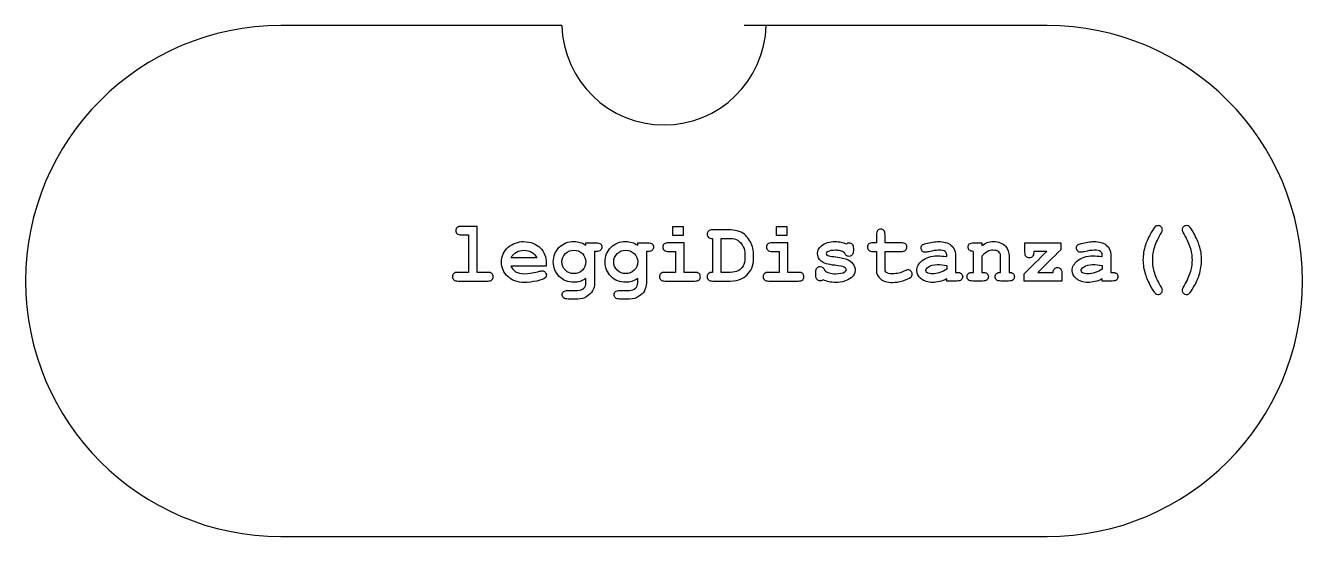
# Model space of a CAD drawing. Header units: millimetres. Extents: x -266 to -166, y 169 to 375.
# Drawn here: x -266 to -166, y 335 to 375 of the extents above; entities that cross this region are included whole.
import ezdxf

# ---------------------------------------------------------------- set-up
doc = ezdxf.new("R2010")
doc.units = ezdxf.units.MM
doc.header["$MEASUREMENT"] = 0
doc.layers.add('incisione', color=6, linetype='Continuous', true_color=0xff00ff)
doc.layers.add('taglio', color=178, linetype='Continuous', true_color=0x000000)

msp = doc.modelspace()

# ---------------------------------------------------------------- linework, layer by layer
at = {"layer": 'incisione'}
for points in [[(-214.5, 359.28), (-214.5, 358.57), (-215.31, 358.57), (-215.31, 359.28)], [(-206.39, 359.28), (-206.39, 358.57), (-207.2, 358.57), (-207.2, 359.28)]]:
    msp.add_lwpolyline(points, close=True, dxfattribs=at)
for points, knots in [([(-230.63, 359.28), (-230.63, 358.08), (-230.63, 356.88), (-230.63, 355.68), (-230.36, 355.68), (-230.09, 355.68), (-229.82, 355.68), (-229.66, 355.68), (-229.54, 355.65), (-229.47, 355.59), (-229.4, 355.52), (-229.37, 355.44), (-229.37, 355.34), (-229.37, 355.24), (-229.4, 355.16), (-229.47, 355.1), (-229.54, 355.03), (-229.66, 355), (-229.82, 355), (-230.59, 355), (-231.36, 355), (-232.12, 355), (-232.28, 355), (-232.4, 355.03), (-232.47, 355.1), (-232.54, 355.16), (-232.57, 355.24), (-232.57, 355.34), (-232.57, 355.44), (-232.54, 355.52), (-232.47, 355.59), (-232.4, 355.65), (-232.28, 355.68), (-232.12, 355.68), (-231.85, 355.68), (-231.58, 355.68), (-231.31, 355.68), (-231.31, 356.66), (-231.31, 357.63), (-231.31, 358.61), (-231.49, 358.61), (-231.67, 358.61), (-231.85, 358.61), (-232.02, 358.61), (-232.13, 358.64), (-232.2, 358.7), (-232.27, 358.76), (-232.31, 358.85), (-232.31, 358.95), (-232.31, 359.05), (-232.27, 359.13), (-232.2, 359.19), (-232.13, 359.25), (-232.02, 359.28), (-231.85, 359.28), (-231.45, 359.28), (-231.04, 359.28), (-230.63, 359.28)], [0, 0, 0, 0, 1, 1, 1, 2, 2, 2, 3, 3, 3, 4, 4, 4, 5, 5, 5, 6, 6, 6, 7, 7, 7, 8, 8, 8, 9, 9, 9, 10, 10, 10, 11, 11, 11, 12, 12, 12, 13, 13, 13, 14, 14, 14, 15, 15, 15, 16, 16, 16, 17, 17, 17, 18, 18, 18, 19, 19, 19, 19]), ([(-212.2, 355.68), (-212.2, 356.56), (-212.2, 357.44), (-212.2, 358.33), (-212.35, 358.33), (-212.45, 358.36), (-212.52, 358.42), (-212.59, 358.49), (-212.62, 358.57), (-212.62, 358.67), (-212.62, 358.77), (-212.59, 358.85), (-212.52, 358.91), (-212.45, 358.98), (-212.33, 359.01), (-212.17, 359.01), (-211.7, 359.01), (-211.23, 359), (-210.76, 359), (-210.54, 359), (-210.32, 358.96), (-210.11, 358.88), (-209.9, 358.8), (-209.73, 358.7), (-209.6, 358.57), (-209.51, 358.48), (-209.41, 358.35), (-209.3, 358.18), (-209.2, 358.02), (-209.12, 357.85), (-209.07, 357.69), (-209.01, 357.53), (-208.99, 357.33), (-208.99, 357.09), (-208.99, 356.98), (-208.99, 356.88), (-208.99, 356.77), (-208.99, 356.48), (-209.04, 356.23), (-209.13, 356.01), (-209.23, 355.79), (-209.36, 355.61), (-209.51, 355.47), (-209.67, 355.33), (-209.82, 355.22), (-209.96, 355.16), (-210.18, 355.06), (-210.46, 355), (-210.81, 355), (-211.27, 355), (-211.72, 355), (-212.17, 355), (-212.33, 355), (-212.45, 355.03), (-212.52, 355.1), (-212.59, 355.16), (-212.62, 355.24), (-212.62, 355.34), (-212.62, 355.44), (-212.59, 355.52), (-212.52, 355.59), (-212.45, 355.65), (-212.35, 355.68), (-212.2, 355.68)], [0, 0, 0, 0, 1, 1, 1, 2, 2, 2, 3, 3, 3, 4, 4, 4, 5, 5, 5, 6, 6, 6, 7, 7, 7, 8, 8, 8, 9, 9, 9, 10, 10, 10, 11, 11, 11, 12, 12, 12, 13, 13, 13, 14, 14, 14, 15, 15, 15, 16, 16, 16, 17, 17, 17, 18, 18, 18, 19, 19, 19, 20, 20, 20, 21, 21, 21, 21]), ([(-198.69, 357.32), (-198.69, 356.87), (-198.69, 356.42), (-198.69, 355.97), (-198.69, 355.82), (-198.66, 355.73), (-198.6, 355.68), (-198.51, 355.61), (-198.34, 355.57), (-198.11, 355.57), (-197.76, 355.57), (-197.44, 355.64), (-197.15, 355.79), (-197.04, 355.85), (-196.95, 355.88), (-196.88, 355.88), (-196.8, 355.88), (-196.72, 355.84), (-196.66, 355.78), (-196.59, 355.71), (-196.56, 355.63), (-196.56, 355.54), (-196.56, 355.45), (-196.59, 355.37), (-196.66, 355.31), (-196.77, 355.21), (-196.98, 355.11), (-197.3, 355.02), (-197.62, 354.94), (-197.89, 354.89), (-198.11, 354.89), (-198.53, 354.89), (-198.84, 354.99), (-199.05, 355.17), (-199.26, 355.35), (-199.37, 355.57), (-199.37, 355.83), (-199.37, 356.33), (-199.37, 356.83), (-199.37, 357.32), (-199.45, 357.32), (-199.53, 357.32), (-199.61, 357.32), (-199.77, 357.32), (-199.89, 357.35), (-199.96, 357.42), (-200.03, 357.48), (-200.06, 357.56), (-200.06, 357.66), (-200.06, 357.76), (-200.03, 357.84), (-199.96, 357.91), (-199.89, 357.97), (-199.77, 358), (-199.61, 358), (-199.53, 358), (-199.45, 358), (-199.37, 358), (-199.37, 358.2), (-199.37, 358.41), (-199.37, 358.61), (-199.37, 358.77), (-199.33, 358.89), (-199.27, 358.96), (-199.21, 359.03), (-199.13, 359.06), (-199.03, 359.06), (-198.93, 359.06), (-198.85, 359.03), (-198.78, 358.96), (-198.72, 358.89), (-198.69, 358.77), (-198.69, 358.61), (-198.69, 358.41), (-198.69, 358.2), (-198.69, 358), (-198.27, 358), (-197.86, 358), (-197.44, 358), (-197.28, 358), (-197.16, 357.97), (-197.09, 357.91), (-197.02, 357.84), (-196.99, 357.76), (-196.99, 357.66), (-196.99, 357.56), (-197.02, 357.48), (-197.09, 357.42), (-197.16, 357.35), (-197.28, 357.32), (-197.44, 357.32), (-197.86, 357.32), (-198.27, 357.32), (-198.69, 357.32)], [0, 0, 0, 0, 1, 1, 1, 2, 2, 2, 3, 3, 3, 4, 4, 4, 5, 5, 5, 6, 6, 6, 7, 7, 7, 8, 8, 8, 9, 9, 9, 10, 10, 10, 11, 11, 11, 12, 12, 12, 13, 13, 13, 14, 14, 14, 15, 15, 15, 16, 16, 16, 17, 17, 17, 18, 18, 18, 19, 19, 19, 20, 20, 20, 21, 21, 21, 22, 22, 22, 23, 23, 23, 24, 24, 24, 25, 25, 25, 26, 26, 26, 27, 27, 27, 28, 28, 28, 29, 29, 29, 30, 30, 30, 31, 31, 31, 31]), ([(-178.49, 356.65), (-178.49, 357.03), (-178.42, 357.42), (-178.29, 357.82), (-178.2, 358.11), (-178.05, 358.43), (-177.85, 358.79), (-177.71, 359.04), (-177.61, 359.2), (-177.54, 359.26), (-177.47, 359.31), (-177.39, 359.34), (-177.31, 359.34), (-177.21, 359.34), (-177.13, 359.31), (-177.07, 359.24), (-177, 359.18), (-176.97, 359.1), (-176.97, 359.01), (-176.97, 358.94), (-176.99, 358.87), (-177.05, 358.78), (-177.28, 358.39), (-177.46, 358.02), (-177.57, 357.68), (-177.67, 357.34), (-177.73, 357), (-177.73, 356.65), (-177.73, 356.29), (-177.67, 355.95), (-177.57, 355.61), (-177.46, 355.27), (-177.28, 354.9), (-177.05, 354.51), (-176.99, 354.43), (-176.97, 354.35), (-176.97, 354.28), (-176.97, 354.19), (-177, 354.11), (-177.07, 354.05), (-177.13, 353.98), (-177.21, 353.95), (-177.31, 353.95), (-177.39, 353.95), (-177.46, 353.97), (-177.52, 354.03), (-177.61, 354.1), (-177.73, 354.28), (-177.87, 354.54), (-178.08, 354.93), (-178.23, 355.26), (-178.3, 355.51), (-178.42, 355.9), (-178.49, 356.28), (-178.49, 356.65)], [0, 0, 0, 0, 1, 1, 1, 2, 2, 2, 3, 3, 3, 4, 4, 4, 5, 5, 5, 6, 6, 6, 7, 7, 7, 8, 8, 8, 9, 9, 9, 10, 10, 10, 11, 11, 11, 12, 12, 12, 13, 13, 13, 14, 14, 14, 15, 15, 15, 16, 16, 16, 17, 17, 17, 18, 18, 18, 18]), ([(-173.9, 356.65), (-173.9, 356.26), (-173.96, 355.87), (-174.09, 355.48), (-174.18, 355.18), (-174.33, 354.86), (-174.53, 354.51), (-174.67, 354.25), (-174.78, 354.1), (-174.84, 354.04), (-174.91, 353.98), (-174.99, 353.95), (-175.07, 353.95), (-175.17, 353.95), (-175.25, 353.98), (-175.32, 354.05), (-175.38, 354.11), (-175.42, 354.19), (-175.42, 354.28), (-175.42, 354.35), (-175.39, 354.43), (-175.34, 354.51), (-175.1, 354.9), (-174.93, 355.27), (-174.82, 355.61), (-174.71, 355.95), (-174.65, 356.29), (-174.65, 356.65), (-174.65, 357), (-174.71, 357.34), (-174.82, 357.68), (-174.93, 358.02), (-175.1, 358.39), (-175.34, 358.78), (-175.39, 358.87), (-175.42, 358.94), (-175.42, 359.01), (-175.42, 359.1), (-175.38, 359.18), (-175.32, 359.24), (-175.25, 359.31), (-175.17, 359.34), (-175.07, 359.34), (-174.99, 359.34), (-174.92, 359.32), (-174.86, 359.26), (-174.77, 359.19), (-174.65, 359.02), (-174.51, 358.75), (-174.3, 358.36), (-174.16, 358.04), (-174.08, 357.79), (-173.96, 357.4), (-173.9, 357.02), (-173.9, 356.65)], [0, 0, 0, 0, 1, 1, 1, 2, 2, 2, 3, 3, 3, 4, 4, 4, 5, 5, 5, 6, 6, 6, 7, 7, 7, 8, 8, 8, 9, 9, 9, 10, 10, 10, 11, 11, 11, 12, 12, 12, 13, 13, 13, 14, 14, 14, 15, 15, 15, 16, 16, 16, 17, 17, 17, 18, 18, 18, 18]), ([(-225.22, 356.16), (-225.22, 356.25), (-225.22, 356.35), (-225.22, 356.45), (-225.22, 356.67), (-225.25, 356.86), (-225.32, 357.03), (-225.43, 357.27), (-225.56, 357.47), (-225.72, 357.63), (-225.83, 357.74), (-226, 357.85), (-226.23, 357.94), (-226.46, 358.04), (-226.71, 358.09), (-226.99, 358.09), (-227.44, 358.09), (-227.85, 357.94), (-228.2, 357.64), (-228.55, 357.34), (-228.73, 356.96), (-228.73, 356.48), (-228.73, 356.04), (-228.56, 355.66), (-228.24, 355.35), (-227.91, 355.05), (-227.48, 354.89), (-226.94, 354.89), (-226.63, 354.89), (-226.3, 354.93), (-225.96, 355), (-225.62, 355.08), (-225.4, 355.16), (-225.31, 355.24), (-225.25, 355.3), (-225.21, 355.37), (-225.21, 355.46), (-225.21, 355.56), (-225.25, 355.64), (-225.31, 355.7), (-225.37, 355.77), (-225.44, 355.8), (-225.53, 355.8), (-225.6, 355.8), (-225.72, 355.78), (-225.89, 355.73), (-226.31, 355.62), (-226.64, 355.57), (-226.89, 355.57), (-227.2, 355.57), (-227.44, 355.62), (-227.62, 355.73), (-227.8, 355.84), (-227.92, 355.98), (-227.99, 356.16), (-227.07, 356.16), (-226.14, 356.16), (-225.22, 356.16)], [-19, -19, -19, -19, -18, -18, -18, -17, -17, -17, -16, -16, -16, -15, -15, -15, -14, -14, -14, -13, -13, -13, -12, -12, -12, -11, -11, -11, -10, -10, -10, -9, -9, -9, -8, -8, -8, -7, -7, -7, -6, -6, -6, -5, -5, -5, -4, -4, -4, -3, -3, -3, -2, -2, -2, -1, -1, -1, 0, 0, 0, 0]), ([(-222.12, 357.8), (-222.26, 357.9), (-222.4, 357.98), (-222.56, 358.02), (-222.71, 358.07), (-222.88, 358.1), (-223.05, 358.1), (-223.51, 358.1), (-223.89, 357.95), (-224.2, 357.64), (-224.51, 357.33), (-224.67, 356.95), (-224.67, 356.5), (-224.67, 356.05), (-224.51, 355.67), (-224.2, 355.36), (-223.89, 355.05), (-223.51, 354.9), (-223.05, 354.9), (-222.89, 354.9), (-222.73, 354.93), (-222.57, 354.97), (-222.42, 355.02), (-222.27, 355.09), (-222.12, 355.19), (-222.12, 355.08), (-222.12, 354.97), (-222.12, 354.86), (-222.12, 354.69), (-222.17, 354.55), (-222.29, 354.44), (-222.4, 354.32), (-222.56, 354.27), (-222.77, 354.27), (-223.02, 354.27), (-223.27, 354.27), (-223.51, 354.27), (-223.68, 354.27), (-223.79, 354.24), (-223.86, 354.17), (-223.93, 354.11), (-223.97, 354.03), (-223.97, 353.93), (-223.97, 353.83), (-223.93, 353.75), (-223.86, 353.68), (-223.79, 353.62), (-223.68, 353.59), (-223.51, 353.59), (-223.26, 353.59), (-223, 353.59), (-222.75, 353.59), (-222.49, 353.59), (-222.26, 353.65), (-222.05, 353.78), (-221.84, 353.91), (-221.69, 354.06), (-221.59, 354.24), (-221.49, 354.42), (-221.44, 354.62), (-221.44, 354.86), (-221.44, 355.68), (-221.44, 356.5), (-221.44, 357.32), (-221.4, 357.32), (-221.36, 357.32), (-221.32, 357.32), (-221.16, 357.32), (-221.04, 357.35), (-220.98, 357.42), (-220.91, 357.48), (-220.87, 357.56), (-220.87, 357.66), (-220.87, 357.76), (-220.91, 357.84), (-220.98, 357.91), (-221.04, 357.97), (-221.16, 358), (-221.32, 358), (-221.59, 358), (-221.85, 358), (-222.12, 358), (-222.12, 357.93), (-222.12, 357.87), (-222.12, 357.8)], [-28, -28, -28, -28, -27, -27, -27, -26, -26, -26, -25, -25, -25, -24, -24, -24, -23, -23, -23, -22, -22, -22, -21, -21, -21, -20, -20, -20, -19, -19, -19, -18, -18, -18, -17, -17, -17, -16, -16, -16, -15, -15, -15, -14, -14, -14, -13, -13, -13, -12, -12, -12, -11, -11, -11, -10, -10, -10, -9, -9, -9, -8, -8, -8, -7, -7, -7, -6, -6, -6, -5, -5, -5, -4, -4, -4, -3, -3, -3, -2, -2, -2, -1, -1, -1, 0, 0, 0, 0]), ([(-218.06, 357.8), (-218.2, 357.9), (-218.35, 357.98), (-218.5, 358.02), (-218.66, 358.07), (-218.82, 358.1), (-218.99, 358.1), (-219.45, 358.1), (-219.84, 357.95), (-220.15, 357.64), (-220.46, 357.33), (-220.61, 356.95), (-220.61, 356.5), (-220.61, 356.05), (-220.46, 355.67), (-220.15, 355.36), (-219.84, 355.05), (-219.45, 354.9), (-218.99, 354.9), (-218.83, 354.9), (-218.67, 354.93), (-218.52, 354.97), (-218.36, 355.02), (-218.21, 355.09), (-218.06, 355.19), (-218.06, 355.08), (-218.06, 354.97), (-218.06, 354.86), (-218.06, 354.69), (-218.12, 354.55), (-218.23, 354.44), (-218.35, 354.32), (-218.51, 354.27), (-218.71, 354.27), (-218.96, 354.27), (-219.21, 354.27), (-219.46, 354.27), (-219.62, 354.27), (-219.74, 354.24), (-219.81, 354.17), (-219.88, 354.11), (-219.91, 354.03), (-219.91, 353.93), (-219.91, 353.83), (-219.88, 353.75), (-219.81, 353.68), (-219.74, 353.62), (-219.62, 353.59), (-219.46, 353.59), (-219.2, 353.59), (-218.95, 353.59), (-218.69, 353.59), (-218.43, 353.59), (-218.2, 353.65), (-217.99, 353.78), (-217.79, 353.91), (-217.63, 354.06), (-217.53, 354.24), (-217.43, 354.42), (-217.38, 354.62), (-217.38, 354.86), (-217.38, 355.68), (-217.38, 356.5), (-217.38, 357.32), (-217.34, 357.32), (-217.31, 357.32), (-217.27, 357.32), (-217.1, 357.32), (-216.99, 357.35), (-216.92, 357.42), (-216.85, 357.48), (-216.82, 357.56), (-216.82, 357.66), (-216.82, 357.76), (-216.85, 357.84), (-216.92, 357.91), (-216.99, 357.97), (-217.1, 358), (-217.27, 358), (-217.53, 358), (-217.8, 358), (-218.06, 358), (-218.06, 357.93), (-218.06, 357.87), (-218.06, 357.8)], [-28, -28, -28, -28, -27, -27, -27, -26, -26, -26, -25, -25, -25, -24, -24, -24, -23, -23, -23, -22, -22, -22, -21, -21, -21, -20, -20, -20, -19, -19, -19, -18, -18, -18, -17, -17, -17, -16, -16, -16, -15, -15, -15, -14, -14, -14, -13, -13, -13, -12, -12, -12, -11, -11, -11, -10, -10, -10, -9, -9, -9, -8, -8, -8, -7, -7, -7, -6, -6, -6, -5, -5, -5, -4, -4, -4, -3, -3, -3, -2, -2, -2, -1, -1, -1, 0, 0, 0, 0]), ([(-214.41, 358), (-214.41, 357.23), (-214.41, 356.45), (-214.41, 355.68), (-214.14, 355.68), (-213.87, 355.68), (-213.6, 355.68), (-213.44, 355.68), (-213.32, 355.65), (-213.25, 355.59), (-213.18, 355.52), (-213.15, 355.44), (-213.15, 355.34), (-213.15, 355.24), (-213.18, 355.16), (-213.25, 355.1), (-213.32, 355.03), (-213.44, 355), (-213.6, 355), (-214.37, 355), (-215.13, 355), (-215.9, 355), (-216.06, 355), (-216.18, 355.03), (-216.25, 355.1), (-216.32, 355.16), (-216.35, 355.24), (-216.35, 355.34), (-216.35, 355.44), (-216.32, 355.52), (-216.25, 355.59), (-216.18, 355.65), (-216.06, 355.68), (-215.9, 355.68), (-215.63, 355.68), (-215.36, 355.68), (-215.09, 355.68), (-215.09, 356.23), (-215.09, 356.78), (-215.09, 357.32), (-215.27, 357.32), (-215.45, 357.32), (-215.63, 357.32), (-215.79, 357.32), (-215.91, 357.35), (-215.98, 357.42), (-216.05, 357.48), (-216.09, 357.56), (-216.09, 357.66), (-216.09, 357.76), (-216.05, 357.84), (-215.98, 357.91), (-215.91, 357.97), (-215.8, 358), (-215.63, 358), (-215.23, 358), (-214.82, 358), (-214.41, 358)], [0, 0, 0, 0, 1, 1, 1, 2, 2, 2, 3, 3, 3, 4, 4, 4, 5, 5, 5, 6, 6, 6, 7, 7, 7, 8, 8, 8, 9, 9, 9, 10, 10, 10, 11, 11, 11, 12, 12, 12, 13, 13, 13, 14, 14, 14, 15, 15, 15, 16, 16, 16, 17, 17, 17, 18, 18, 18, 19, 19, 19, 19]), ([(-211.53, 355.68), (-211.29, 355.68), (-211.05, 355.68), (-210.81, 355.68), (-210.54, 355.68), (-210.34, 355.72), (-210.2, 355.8), (-210.02, 355.9), (-209.89, 356.03), (-209.8, 356.18), (-209.71, 356.34), (-209.66, 356.54), (-209.66, 356.79), (-209.66, 356.9), (-209.66, 357), (-209.66, 357.11), (-209.66, 357.32), (-209.7, 357.51), (-209.79, 357.67), (-209.91, 357.92), (-210.06, 358.09), (-210.22, 358.19), (-210.38, 358.28), (-210.58, 358.33), (-210.82, 358.33), (-211.05, 358.33), (-211.29, 358.33), (-211.53, 358.33), (-211.53, 357.44), (-211.53, 356.56), (-211.53, 355.68)], [0, 0, 0, 0, 1, 1, 1, 2, 2, 2, 3, 3, 3, 4, 4, 4, 5, 5, 5, 6, 6, 6, 7, 7, 7, 8, 8, 8, 9, 9, 9, 10, 10, 10, 10]), ([(-206.3, 358), (-206.3, 357.23), (-206.3, 356.45), (-206.3, 355.68), (-206.03, 355.68), (-205.76, 355.68), (-205.49, 355.68), (-205.33, 355.68), (-205.21, 355.65), (-205.14, 355.59), (-205.07, 355.52), (-205.04, 355.44), (-205.04, 355.34), (-205.04, 355.24), (-205.07, 355.16), (-205.14, 355.1), (-205.21, 355.03), (-205.33, 355), (-205.49, 355), (-206.26, 355), (-207.02, 355), (-207.79, 355), (-207.95, 355), (-208.07, 355.03), (-208.14, 355.1), (-208.21, 355.16), (-208.24, 355.24), (-208.24, 355.34), (-208.24, 355.44), (-208.21, 355.52), (-208.14, 355.59), (-208.07, 355.65), (-207.95, 355.68), (-207.79, 355.68), (-207.52, 355.68), (-207.25, 355.68), (-206.98, 355.68), (-206.98, 356.23), (-206.98, 356.78), (-206.98, 357.32), (-207.16, 357.32), (-207.34, 357.32), (-207.52, 357.32), (-207.68, 357.32), (-207.8, 357.35), (-207.87, 357.42), (-207.94, 357.48), (-207.97, 357.56), (-207.97, 357.66), (-207.97, 357.76), (-207.94, 357.84), (-207.87, 357.91), (-207.8, 357.97), (-207.68, 358), (-207.52, 358), (-207.11, 358), (-206.71, 358), (-206.3, 358)], [0, 0, 0, 0, 1, 1, 1, 2, 2, 2, 3, 3, 3, 4, 4, 4, 5, 5, 5, 6, 6, 6, 7, 7, 7, 8, 8, 8, 9, 9, 9, 10, 10, 10, 11, 11, 11, 12, 12, 12, 13, 13, 13, 14, 14, 14, 15, 15, 15, 16, 16, 16, 17, 17, 17, 18, 18, 18, 19, 19, 19, 19]), ([(-201.85, 357.21), (-201.83, 357.12), (-201.79, 357.06), (-201.73, 357.01), (-201.67, 356.96), (-201.6, 356.93), (-201.51, 356.93), (-201.39, 356.93), (-201.3, 356.98), (-201.23, 357.08), (-201.19, 357.14), (-201.17, 357.24), (-201.17, 357.38), (-201.17, 357.44), (-201.17, 357.49), (-201.17, 357.55), (-201.17, 357.71), (-201.21, 357.83), (-201.27, 357.9), (-201.33, 357.97), (-201.41, 358), (-201.5, 358), (-201.53, 358), (-201.56, 357.99), (-201.6, 357.98), (-201.64, 357.96), (-201.67, 357.94), (-201.72, 357.91), (-201.85, 357.97), (-201.99, 358.01), (-202.13, 358.04), (-202.27, 358.07), (-202.42, 358.09), (-202.58, 358.09), (-203.03, 358.09), (-203.39, 357.98), (-203.67, 357.76), (-203.87, 357.6), (-203.98, 357.4), (-203.98, 357.16), (-203.98, 356.92), (-203.89, 356.72), (-203.7, 356.56), (-203.52, 356.4), (-203.16, 356.29), (-202.61, 356.23), (-202.25, 356.19), (-202.01, 356.14), (-201.89, 356.09), (-201.77, 356.03), (-201.72, 355.96), (-201.72, 355.87), (-201.72, 355.82), (-201.76, 355.76), (-201.84, 355.72), (-202.01, 355.62), (-202.25, 355.57), (-202.56, 355.57), (-202.75, 355.57), (-202.92, 355.59), (-203.06, 355.64), (-203.21, 355.68), (-203.33, 355.75), (-203.44, 355.84), (-203.47, 355.95), (-203.51, 356.03), (-203.56, 356.07), (-203.62, 356.12), (-203.69, 356.14), (-203.77, 356.14), (-203.87, 356.14), (-203.95, 356.1), (-204.01, 356.03), (-204.08, 355.97), (-204.11, 355.85), (-204.11, 355.69), (-204.11, 355.61), (-204.11, 355.53), (-204.11, 355.46), (-204.11, 355.3), (-204.08, 355.18), (-204.01, 355.11), (-203.95, 355.04), (-203.87, 355.01), (-203.76, 355.01), (-203.72, 355.01), (-203.68, 355.01), (-203.65, 355.03), (-203.61, 355.05), (-203.57, 355.07), (-203.54, 355.1), (-203.4, 355.03), (-203.25, 354.98), (-203.08, 354.95), (-202.92, 354.91), (-202.74, 354.89), (-202.54, 354.89), (-202.05, 354.89), (-201.66, 355.01), (-201.35, 355.25), (-201.14, 355.41), (-201.03, 355.61), (-201.03, 355.85), (-201.03, 356.03), (-201.09, 356.2), (-201.22, 356.36), (-201.34, 356.52), (-201.52, 356.64), (-201.75, 356.73), (-201.93, 356.79), (-202.24, 356.85), (-202.69, 356.91), (-202.93, 356.94), (-203.09, 356.98), (-203.16, 357.01), (-203.25, 357.06), (-203.3, 357.11), (-203.3, 357.16), (-203.3, 357.21), (-203.27, 357.25), (-203.2, 357.28), (-203.04, 357.37), (-202.84, 357.41), (-202.57, 357.41), (-202.44, 357.41), (-202.32, 357.4), (-202.19, 357.36), (-202.07, 357.33), (-201.96, 357.28), (-201.85, 357.21)], [-43, -43, -43, -43, -42, -42, -42, -41, -41, -41, -40, -40, -40, -39, -39, -39, -38, -38, -38, -37, -37, -37, -36, -36, -36, -35, -35, -35, -34, -34, -34, -33, -33, -33, -32, -32, -32, -31, -31, -31, -30, -30, -30, -29, -29, -29, -28, -28, -28, -27, -27, -27, -26, -26, -26, -25, -25, -25, -24, -24, -24, -23, -23, -23, -22, -22, -22, -21, -21, -21, -20, -20, -20, -19, -19, -19, -18, -18, -18, -17, -17, -17, -16, -16, -16, -15, -15, -15, -14, -14, -14, -13, -13, -13, -12, -12, -12, -11, -11, -11, -10, -10, -10, -9, -9, -9, -8, -8, -8, -7, -7, -7, -6, -6, -6, -5, -5, -5, -4, -4, -4, -3, -3, -3, -2, -2, -2, -1, -1, -1, 0, 0, 0, 0]), ([(-193.86, 355), (-193.59, 355), (-193.33, 355), (-193.07, 355), (-192.9, 355), (-192.79, 355.03), (-192.72, 355.1), (-192.65, 355.16), (-192.61, 355.24), (-192.61, 355.34), (-192.61, 355.44), (-192.65, 355.52), (-192.72, 355.59), (-192.79, 355.65), (-192.9, 355.68), (-193.07, 355.68), (-193.1, 355.68), (-193.14, 355.68), (-193.18, 355.68), (-193.18, 356.14), (-193.18, 356.61), (-193.18, 357.07), (-193.18, 357.39), (-193.3, 357.64), (-193.53, 357.82), (-193.76, 358), (-194.09, 358.09), (-194.51, 358.09), (-194.65, 358.09), (-194.81, 358.08), (-194.98, 358.05), (-195.15, 358.02), (-195.32, 357.98), (-195.49, 357.94), (-195.62, 357.9), (-195.7, 357.87), (-195.74, 357.85), (-195.78, 357.82), (-195.81, 357.79), (-195.83, 357.75), (-195.85, 357.7), (-195.86, 357.65), (-195.86, 357.6), (-195.86, 357.5), (-195.83, 357.41), (-195.77, 357.35), (-195.71, 357.28), (-195.63, 357.25), (-195.54, 357.25), (-195.48, 357.25), (-195.38, 357.27), (-195.26, 357.29), (-194.94, 357.37), (-194.69, 357.41), (-194.49, 357.41), (-194.24, 357.41), (-194.08, 357.38), (-193.99, 357.32), (-193.9, 357.25), (-193.86, 357.17), (-193.86, 357.07), (-193.86, 357.02), (-193.86, 356.96), (-193.86, 356.91), (-194.13, 356.95), (-194.36, 356.97), (-194.57, 356.97), (-195.08, 356.97), (-195.48, 356.85), (-195.77, 356.61), (-196.06, 356.37), (-196.2, 356.1), (-196.2, 355.82), (-196.2, 355.59), (-196.09, 355.37), (-195.86, 355.18), (-195.63, 354.99), (-195.34, 354.89), (-194.98, 354.89), (-194.81, 354.89), (-194.62, 354.91), (-194.42, 354.96), (-194.21, 355), (-194.03, 355.07), (-193.86, 355.16), (-193.86, 355.11), (-193.86, 355.06), (-193.86, 355)], [-29, -29, -29, -29, -28, -28, -28, -27, -27, -27, -26, -26, -26, -25, -25, -25, -24, -24, -24, -23, -23, -23, -22, -22, -22, -21, -21, -21, -20, -20, -20, -19, -19, -19, -18, -18, -18, -17, -17, -17, -16, -16, -16, -15, -15, -15, -14, -14, -14, -13, -13, -13, -12, -12, -12, -11, -11, -11, -10, -10, -10, -9, -9, -9, -8, -8, -8, -7, -7, -7, -6, -6, -6, -5, -5, -5, -4, -4, -4, -3, -3, -3, -2, -2, -2, -1, -1, -1, 0, 0, 0, 0]), ([(-191.1, 358), (-191.31, 358), (-191.52, 358), (-191.74, 358), (-191.9, 358), (-192.02, 357.97), (-192.09, 357.91), (-192.16, 357.84), (-192.19, 357.76), (-192.19, 357.66), (-192.19, 357.56), (-192.16, 357.48), (-192.09, 357.42), (-192.02, 357.36), (-191.92, 357.32), (-191.77, 357.32), (-191.77, 356.78), (-191.77, 356.23), (-191.77, 355.68), (-191.95, 355.68), (-192.06, 355.66), (-192.11, 355.63), (-192.22, 355.56), (-192.27, 355.47), (-192.27, 355.34), (-192.27, 355.24), (-192.24, 355.16), (-192.17, 355.1), (-192.1, 355.03), (-191.98, 355), (-191.82, 355), (-191.56, 355), (-191.31, 355), (-191.05, 355), (-190.89, 355), (-190.77, 355.03), (-190.7, 355.1), (-190.63, 355.16), (-190.6, 355.24), (-190.6, 355.34), (-190.6, 355.47), (-190.65, 355.56), (-190.76, 355.63), (-190.81, 355.66), (-190.92, 355.68), (-191.1, 355.68), (-191.1, 356.1), (-191.1, 356.52), (-191.1, 356.94), (-190.92, 357.13), (-190.77, 357.26), (-190.65, 357.32), (-190.53, 357.38), (-190.39, 357.41), (-190.24, 357.41), (-190.03, 357.41), (-189.88, 357.37), (-189.77, 357.28), (-189.69, 357.21), (-189.65, 357.1), (-189.65, 356.96), (-189.65, 356.53), (-189.65, 356.11), (-189.65, 355.68), (-189.8, 355.68), (-189.9, 355.65), (-189.97, 355.59), (-190.04, 355.52), (-190.07, 355.44), (-190.07, 355.34), (-190.07, 355.24), (-190.04, 355.16), (-189.97, 355.1), (-189.9, 355.03), (-189.78, 355), (-189.62, 355), (-189.42, 355), (-189.21, 355), (-189.01, 355), (-188.85, 355), (-188.73, 355.03), (-188.66, 355.1), (-188.59, 355.16), (-188.56, 355.24), (-188.56, 355.34), (-188.56, 355.44), (-188.59, 355.52), (-188.66, 355.59), (-188.73, 355.65), (-188.83, 355.68), (-188.98, 355.68), (-188.98, 356.1), (-188.98, 356.52), (-188.98, 356.94), (-188.98, 357.26), (-189.07, 357.52), (-189.25, 357.72), (-189.49, 357.96), (-189.8, 358.09), (-190.2, 358.09), (-190.38, 358.09), (-190.54, 358.06), (-190.69, 358.01), (-190.84, 357.96), (-190.97, 357.88), (-191.1, 357.77), (-191.1, 357.85), (-191.1, 357.92), (-191.1, 358)], [-36, -36, -36, -36, -35, -35, -35, -34, -34, -34, -33, -33, -33, -32, -32, -32, -31, -31, -31, -30, -30, -30, -29, -29, -29, -28, -28, -28, -27, -27, -27, -26, -26, -26, -25, -25, -25, -24, -24, -24, -23, -23, -23, -22, -22, -22, -21, -21, -21, -20, -20, -20, -19, -19, -19, -18, -18, -18, -17, -17, -17, -16, -16, -16, -15, -15, -15, -14, -14, -14, -13, -13, -13, -12, -12, -12, -11, -11, -11, -10, -10, -10, -9, -9, -9, -8, -8, -8, -7, -7, -7, -6, -6, -6, -5, -5, -5, -4, -4, -4, -3, -3, -3, -2, -2, -2, -1, -1, -1, 0, 0, 0, 0]), ([(-186.72, 355.68), (-186.12, 356.27), (-185.53, 356.86), (-184.93, 357.45), (-184.93, 357.63), (-184.93, 357.82), (-184.93, 358), (-185.86, 358), (-186.8, 358), (-187.73, 358), (-187.73, 357.75), (-187.73, 357.5), (-187.73, 357.26), (-187.73, 357.1), (-187.7, 356.98), (-187.64, 356.91), (-187.58, 356.84), (-187.49, 356.81), (-187.39, 356.81), (-187.29, 356.81), (-187.21, 356.84), (-187.15, 356.91), (-187.08, 356.98), (-187.05, 357.1), (-187.05, 357.26), (-187.05, 357.28), (-187.05, 357.3), (-187.05, 357.32), (-186.71, 357.32), (-186.36, 357.32), (-186.02, 357.32), (-186.61, 356.74), (-187.2, 356.15), (-187.8, 355.56), (-187.8, 355.38), (-187.8, 355.19), (-187.8, 355), (-186.82, 355), (-185.84, 355), (-184.85, 355), (-184.85, 355.2), (-184.85, 355.4), (-184.85, 355.6), (-184.85, 355.77), (-184.89, 355.88), (-184.95, 355.95), (-185.01, 356.02), (-185.09, 356.06), (-185.19, 356.06), (-185.29, 356.06), (-185.36, 356.02), (-185.43, 355.96), (-185.49, 355.9), (-185.52, 355.81), (-185.53, 355.68), (-185.93, 355.68), (-186.32, 355.68), (-186.72, 355.68)], [-19, -19, -19, -19, -18, -18, -18, -17, -17, -17, -16, -16, -16, -15, -15, -15, -14, -14, -14, -13, -13, -13, -12, -12, -12, -11, -11, -11, -10, -10, -10, -9, -9, -9, -8, -8, -8, -7, -7, -7, -6, -6, -6, -5, -5, -5, -4, -4, -4, -3, -3, -3, -2, -2, -2, -1, -1, -1, 0, 0, 0, 0]), ([(-181.69, 355), (-181.43, 355), (-181.16, 355), (-180.9, 355), (-180.73, 355), (-180.62, 355.03), (-180.55, 355.1), (-180.48, 355.16), (-180.45, 355.24), (-180.45, 355.34), (-180.45, 355.44), (-180.48, 355.52), (-180.55, 355.59), (-180.62, 355.65), (-180.73, 355.68), (-180.9, 355.68), (-180.94, 355.68), (-180.97, 355.68), (-181.01, 355.68), (-181.01, 356.14), (-181.01, 356.61), (-181.01, 357.07), (-181.01, 357.39), (-181.13, 357.64), (-181.36, 357.82), (-181.59, 358), (-181.92, 358.09), (-182.34, 358.09), (-182.48, 358.09), (-182.64, 358.08), (-182.81, 358.05), (-182.99, 358.02), (-183.16, 357.98), (-183.32, 357.94), (-183.45, 357.9), (-183.53, 357.87), (-183.57, 357.85), (-183.61, 357.82), (-183.64, 357.79), (-183.66, 357.75), (-183.69, 357.7), (-183.7, 357.65), (-183.7, 357.6), (-183.7, 357.5), (-183.67, 357.41), (-183.6, 357.35), (-183.54, 357.28), (-183.46, 357.25), (-183.37, 357.25), (-183.31, 357.25), (-183.21, 357.27), (-183.1, 357.29), (-182.78, 357.37), (-182.52, 357.41), (-182.32, 357.41), (-182.07, 357.41), (-181.91, 357.38), (-181.82, 357.32), (-181.73, 357.25), (-181.69, 357.17), (-181.69, 357.07), (-181.69, 357.02), (-181.69, 356.96), (-181.69, 356.91), (-181.96, 356.95), (-182.19, 356.97), (-182.4, 356.97), (-182.91, 356.97), (-183.31, 356.85), (-183.6, 356.61), (-183.89, 356.37), (-184.03, 356.1), (-184.03, 355.82), (-184.03, 355.59), (-183.92, 355.37), (-183.69, 355.18), (-183.47, 354.99), (-183.17, 354.89), (-182.81, 354.89), (-182.64, 354.89), (-182.46, 354.91), (-182.25, 354.96), (-182.05, 355), (-181.86, 355.07), (-181.69, 355.16), (-181.69, 355.11), (-181.69, 355.06), (-181.69, 355)], [-29, -29, -29, -29, -28, -28, -28, -27, -27, -27, -26, -26, -26, -25, -25, -25, -24, -24, -24, -23, -23, -23, -22, -22, -22, -21, -21, -21, -20, -20, -20, -19, -19, -19, -18, -18, -18, -17, -17, -17, -16, -16, -16, -15, -15, -15, -14, -14, -14, -13, -13, -13, -12, -12, -12, -11, -11, -11, -10, -10, -10, -9, -9, -9, -8, -8, -8, -7, -7, -7, -6, -6, -6, -5, -5, -5, -4, -4, -4, -3, -3, -3, -2, -2, -2, -1, -1, -1, 0, 0, 0, 0]), ([(-225.97, 356.83), (-226.07, 357.03), (-226.21, 357.17), (-226.37, 357.27), (-226.54, 357.36), (-226.74, 357.41), (-226.97, 357.41), (-227.2, 357.41), (-227.4, 357.36), (-227.56, 357.27), (-227.73, 357.17), (-227.87, 357.03), (-227.97, 356.83), (-227.3, 356.83), (-226.64, 356.83), (-225.97, 356.83)], [0, 0, 0, 0, 1, 1, 1, 2, 2, 2, 3, 3, 3, 4, 4, 4, 5, 5, 5, 5]), ([(-222.12, 356.5), (-222.12, 356.75), (-222.21, 356.97), (-222.39, 357.15), (-222.58, 357.33), (-222.8, 357.42), (-223.06, 357.42), (-223.31, 357.42), (-223.53, 357.33), (-223.72, 357.15), (-223.9, 356.97), (-223.99, 356.75), (-223.99, 356.5), (-223.99, 356.25), (-223.9, 356.03), (-223.72, 355.85), (-223.53, 355.67), (-223.31, 355.58), (-223.06, 355.58), (-222.8, 355.58), (-222.58, 355.67), (-222.39, 355.85), (-222.21, 356.03), (-222.12, 356.25), (-222.12, 356.5)], [0, 0, 0, 0, 1, 1, 1, 2, 2, 2, 3, 3, 3, 4, 4, 4, 5, 5, 5, 6, 6, 6, 7, 7, 7, 8, 8, 8, 8]), ([(-218.06, 356.5), (-218.06, 356.75), (-218.15, 356.97), (-218.34, 357.15), (-218.52, 357.33), (-218.74, 357.42), (-219, 357.42), (-219.26, 357.42), (-219.48, 357.33), (-219.66, 357.15), (-219.85, 356.97), (-219.94, 356.75), (-219.94, 356.5), (-219.94, 356.25), (-219.85, 356.03), (-219.66, 355.85), (-219.48, 355.67), (-219.26, 355.58), (-219, 355.58), (-218.74, 355.58), (-218.52, 355.67), (-218.34, 355.85), (-218.15, 356.03), (-218.06, 356.25), (-218.06, 356.5)], [0, 0, 0, 0, 1, 1, 1, 2, 2, 2, 3, 3, 3, 4, 4, 4, 5, 5, 5, 6, 6, 6, 7, 7, 7, 8, 8, 8, 8]), ([(-193.86, 356.21), (-194.13, 356.27), (-194.38, 356.29), (-194.61, 356.29), (-194.88, 356.29), (-195.12, 356.23), (-195.32, 356.09), (-195.44, 356.01), (-195.5, 355.92), (-195.5, 355.83), (-195.5, 355.77), (-195.47, 355.72), (-195.41, 355.68), (-195.3, 355.6), (-195.15, 355.57), (-194.96, 355.57), (-194.8, 355.57), (-194.61, 355.6), (-194.41, 355.66), (-194.2, 355.73), (-194.02, 355.81), (-193.86, 355.92), (-193.86, 356.02), (-193.86, 356.12), (-193.86, 356.21)], [0, 0, 0, 0, 1, 1, 1, 2, 2, 2, 3, 3, 3, 4, 4, 4, 5, 5, 5, 6, 6, 6, 7, 7, 7, 8, 8, 8, 8]), ([(-181.69, 356.21), (-181.96, 356.27), (-182.21, 356.29), (-182.44, 356.29), (-182.71, 356.29), (-182.95, 356.23), (-183.15, 356.09), (-183.27, 356.01), (-183.33, 355.92), (-183.33, 355.83), (-183.33, 355.77), (-183.3, 355.72), (-183.24, 355.68), (-183.13, 355.6), (-182.98, 355.57), (-182.79, 355.57), (-182.63, 355.57), (-182.44, 355.6), (-182.24, 355.66), (-182.03, 355.73), (-181.85, 355.81), (-181.69, 355.92), (-181.69, 356.02), (-181.69, 356.12), (-181.69, 356.21)], [0, 0, 0, 0, 1, 1, 1, 2, 2, 2, 3, 3, 3, 4, 4, 4, 5, 5, 5, 6, 6, 6, 7, 7, 7, 8, 8, 8, 8])]:
    msp.add_open_spline(points, degree=3, knots=knots, dxfattribs=at)
at = {"layer": 'taglio'}
for p, q in [((-224, 375), (-246, 375)), ((-186, 375), (-209.73, 375)), ((-246, 335), (-186, 335))]:
    msp.add_line(p, q, dxfattribs=at)
for centre, radius, start, end in [((-246, 355), 20, 90, 180), ((-216, 375.22), 8, 181.5273, 358.4727), ((-186, 355), 20, 0, 90), ((-246, 355), 20, 180, 270), ((-186, 355), 20, 270, 0)]:
    msp.add_arc(centre, radius, start, end, dxfattribs=at)

doc.saveas('drawing.dxf')
